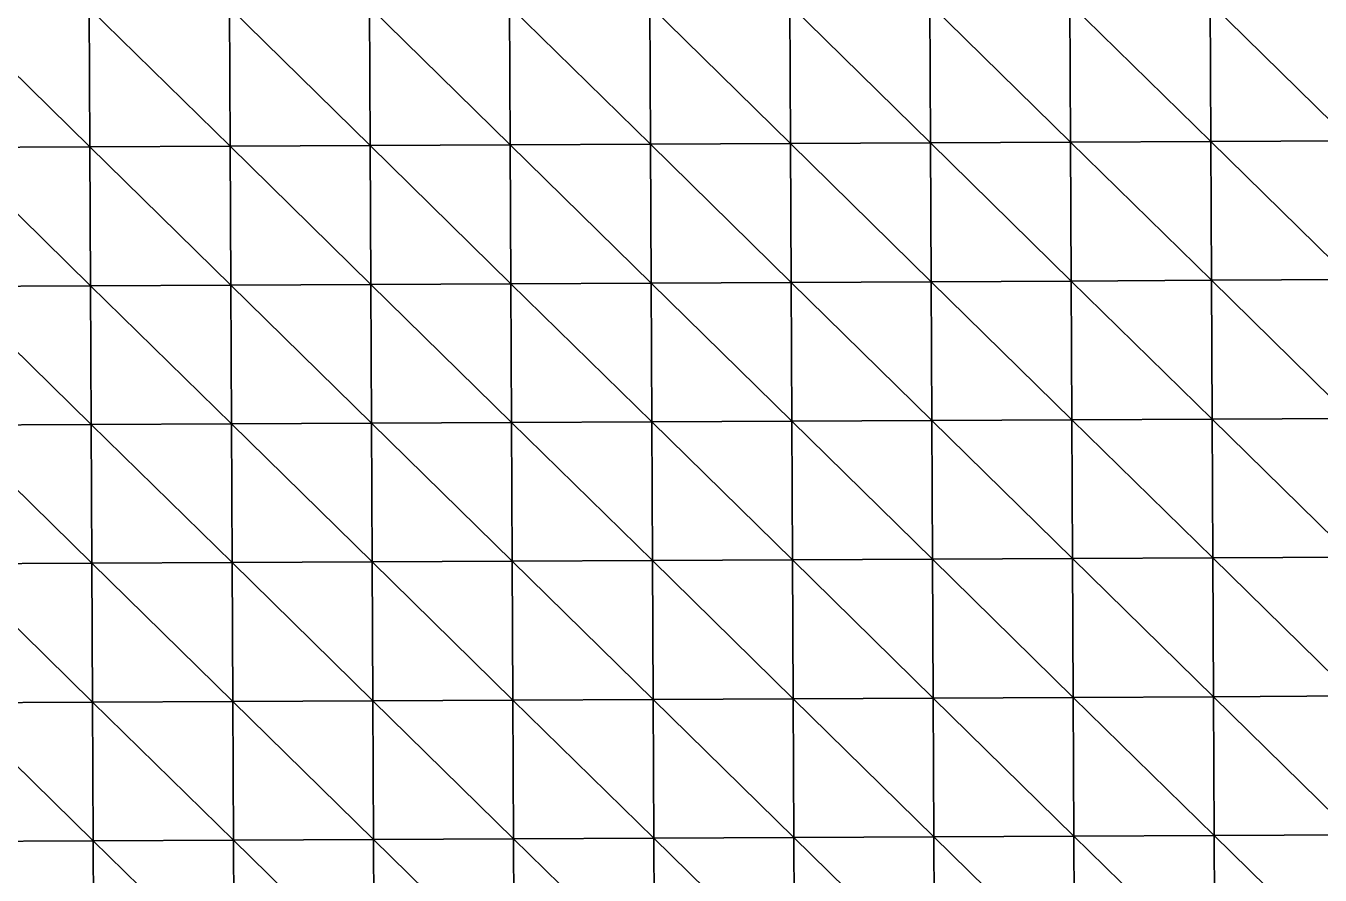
# Model space of a CAD drawing. Extents: x -372 to 678, y -263 to 741.
# Drawn here: x 444.4 to 560.5, y 438 to 514.1 of the extents above; entities that cross this region are included whole.
import ezdxf

# ---------------------------------------------------------------- set-up
doc = ezdxf.new("R2010")
doc.units = 0
doc.header["$LTSCALE"] = 0.0254
doc.layers.get('0').update_dxf_attribs({"linetype": 'CONTINUOUS'})
doc.layers.add('LOCATION_SNAPSHOT', color=144, linetype='CONTINUOUS')
doc.layers.add('LOCATION_TERRAIN', color=36, linetype='CONTINUOUS')

# ---------------------------------------------------------------- blocks, each defined once
blk = doc.blocks.new('LOCATION_SNAPSHOT_1')
at = {"color": 8}
mesh = blk.add_polyface(dxfattribs=at)
corners = [(-63.49, 214.77), (675.12, 740.67), (-66.01, 737.09), (677.64, 218.35)]
mesh.append_faces([[corners[k] for k in face] for face in [(0, 1, 2), (1, 0, 3)]], dxfattribs={"vtx0": -1, "color": 8})
blk = doc.blocks.new('LOCATION_TERRAIN_1')
at = {"color": 8}
mesh = blk.add_polyface(dxfattribs=at)
corners = [(450.15, 503.29, 13.9), (450.09, 515.72, 14.23), (437.53, 515.66, 13.24)]
mesh.append_faces([[corners[k] for k in face] for face in [(0, 1, 2)]], dxfattribs={"color": 8})
mesh = blk.add_polyface(dxfattribs=at)
corners = [(450.15, 503.29, 13.9), (437.53, 515.66, 13.24), (437.59, 503.23, 12.91)]
mesh.append_faces([[corners[k] for k in face] for face in [(0, 1, 2)]], dxfattribs={"color": 8})
mesh = blk.add_polyface(dxfattribs=at)
corners = [(462.71, 503.35, 14.89), (462.65, 515.79, 15.22), (450.09, 515.72, 14.23)]
mesh.append_faces([[corners[k] for k in face] for face in [(0, 1, 2)]], dxfattribs={"color": 8})
mesh = blk.add_polyface(dxfattribs=at)
corners = [(462.71, 503.35, 14.89), (450.09, 515.72, 14.23), (450.15, 503.29, 13.9)]
mesh.append_faces([[corners[k] for k in face] for face in [(0, 1, 2)]], dxfattribs={"color": 8})
mesh = blk.add_polyface(dxfattribs=at)
corners = [(475.27, 503.41, 15.54), (475.21, 515.85, 15.72), (462.65, 515.79, 15.22)]
mesh.append_faces([[corners[k] for k in face] for face in [(0, 1, 2)]], dxfattribs={"color": 8})
mesh = blk.add_polyface(dxfattribs=at)
corners = [(475.27, 503.41, 15.54), (462.65, 515.79, 15.22), (462.71, 503.35, 14.89)]
mesh.append_faces([[corners[k] for k in face] for face in [(0, 1, 2)]], dxfattribs={"color": 8})
mesh = blk.add_polyface(dxfattribs=at)
corners = [(487.84, 503.47, 15.83), (487.78, 515.91, 15.68), (475.21, 515.85, 15.72)]
mesh.append_faces([[corners[k] for k in face] for face in [(0, 1, 2)]], dxfattribs={"color": 8})
mesh = blk.add_polyface(dxfattribs=at)
corners = [(487.84, 503.47, 15.83), (475.21, 515.85, 15.72), (475.27, 503.41, 15.54)]
mesh.append_faces([[corners[k] for k in face] for face in [(0, 1, 2)]], dxfattribs={"color": 8})
mesh = blk.add_polyface(dxfattribs=at)
corners = [(500.4, 503.53, 16.12), (500.34, 515.97, 15.64), (487.78, 515.91, 15.68)]
mesh.append_faces([[corners[k] for k in face] for face in [(0, 1, 2)]], dxfattribs={"color": 8})
mesh = blk.add_polyface(dxfattribs=at)
corners = [(500.4, 503.53, 16.12), (487.78, 515.91, 15.68), (487.84, 503.47, 15.83)]
mesh.append_faces([[corners[k] for k in face] for face in [(0, 1, 2)]], dxfattribs={"color": 8})
mesh = blk.add_polyface(dxfattribs=at)
corners = [(512.96, 503.59, 16.28), (512.9, 516.03, 15.62), (500.34, 515.97, 15.64)]
mesh.append_faces([[corners[k] for k in face] for face in [(0, 1, 2)]], dxfattribs={"color": 8})
mesh = blk.add_polyface(dxfattribs=at)
corners = [(512.96, 503.59, 16.28), (500.34, 515.97, 15.64), (500.4, 503.53, 16.12)]
mesh.append_faces([[corners[k] for k in face] for face in [(0, 1, 2)]], dxfattribs={"color": 8})
mesh = blk.add_polyface(dxfattribs=at)
corners = [(525.52, 503.65, 16.28), (525.46, 516.09, 15.62), (512.9, 516.03, 15.62)]
mesh.append_faces([[corners[k] for k in face] for face in [(0, 1, 2)]], dxfattribs={"color": 8})
mesh = blk.add_polyface(dxfattribs=at)
corners = [(525.52, 503.65, 16.28), (512.9, 516.03, 15.62), (512.96, 503.59, 16.28)]
mesh.append_faces([[corners[k] for k in face] for face in [(0, 1, 2)]], dxfattribs={"color": 8})
mesh = blk.add_polyface(dxfattribs=at)
corners = [(538.08, 503.71, 16.28), (538.02, 516.15, 15.62), (525.46, 516.09, 15.62)]
mesh.append_faces([[corners[k] for k in face] for face in [(0, 1, 2)]], dxfattribs={"color": 8})
mesh = blk.add_polyface(dxfattribs=at)
corners = [(538.08, 503.71, 16.28), (525.46, 516.09, 15.62), (525.52, 503.65, 16.28)]
mesh.append_faces([[corners[k] for k in face] for face in [(0, 1, 2)]], dxfattribs={"color": 8})
mesh = blk.add_polyface(dxfattribs=at)
corners = [(550.64, 503.77, 16.21), (550.58, 516.21, 15.73), (538.02, 516.15, 15.62)]
mesh.append_faces([[corners[k] for k in face] for face in [(0, 1, 2)]], dxfattribs={"color": 8})
mesh = blk.add_polyface(dxfattribs=at)
corners = [(550.64, 503.77, 16.21), (538.02, 516.15, 15.62), (538.08, 503.71, 16.28)]
mesh.append_faces([[corners[k] for k in face] for face in [(0, 1, 2)]], dxfattribs={"color": 8})
mesh = blk.add_polyface(dxfattribs=at)
corners = [(563.2, 503.83, 16.05), (563.14, 516.27, 16), (550.58, 516.21, 15.73)]
mesh.append_faces([[corners[k] for k in face] for face in [(0, 1, 2)]], dxfattribs={"color": 8})
mesh = blk.add_polyface(dxfattribs=at)
corners = [(563.2, 503.83, 16.05), (550.58, 516.21, 15.73), (550.64, 503.77, 16.21)]
mesh.append_faces([[corners[k] for k in face] for face in [(0, 1, 2)]], dxfattribs={"color": 8})
mesh = blk.add_polyface(dxfattribs=at)
corners = [(525.58, 491.22, 16.94), (525.52, 503.65, 16.28), (512.96, 503.59, 16.28)]
mesh.append_faces([[corners[k] for k in face] for face in [(0, 1, 2)]], dxfattribs={"color": 8})
mesh = blk.add_polyface(dxfattribs=at)
corners = [(538.14, 491.28, 16.94), (538.08, 503.71, 16.28), (525.52, 503.65, 16.28)]
mesh.append_faces([[corners[k] for k in face] for face in [(0, 1, 2)]], dxfattribs={"color": 8})
mesh = blk.add_polyface(dxfattribs=at)
corners = [(538.14, 491.28, 16.94), (525.52, 503.65, 16.28), (525.58, 491.22, 16.94)]
mesh.append_faces([[corners[k] for k in face] for face in [(0, 1, 2)]], dxfattribs={"color": 8})
mesh = blk.add_polyface(dxfattribs=at)
corners = [(550.7, 491.34, 16.69), (550.64, 503.77, 16.21), (538.08, 503.71, 16.28)]
mesh.append_faces([[corners[k] for k in face] for face in [(0, 1, 2)]], dxfattribs={"color": 8})
mesh = blk.add_polyface(dxfattribs=at)
corners = [(550.7, 491.34, 16.69), (538.08, 503.71, 16.28), (538.14, 491.28, 16.94)]
mesh.append_faces([[corners[k] for k in face] for face in [(0, 1, 2)]], dxfattribs={"color": 8})
mesh = blk.add_polyface(dxfattribs=at)
corners = [(563.26, 491.4, 16.09), (563.2, 503.83, 16.05), (550.64, 503.77, 16.21)]
mesh.append_faces([[corners[k] for k in face] for face in [(0, 1, 2)]], dxfattribs={"color": 8})
mesh = blk.add_polyface(dxfattribs=at)
corners = [(563.26, 491.4, 16.09), (550.64, 503.77, 16.21), (550.7, 491.34, 16.69)]
mesh.append_faces([[corners[k] for k in face] for face in [(0, 1, 2)]], dxfattribs={"color": 8})
mesh = blk.add_polyface(dxfattribs=at)
corners = [(450.21, 490.85, 13.57), (450.15, 503.29, 13.9), (437.59, 503.23, 12.91)]
mesh.append_faces([[corners[k] for k in face] for face in [(0, 1, 2)]], dxfattribs={"color": 8})
mesh = blk.add_polyface(dxfattribs=at)
corners = [(450.21, 490.85, 13.57), (437.59, 503.23, 12.91), (437.65, 490.79, 12.58)]
mesh.append_faces([[corners[k] for k in face] for face in [(0, 1, 2)]], dxfattribs={"color": 8})
mesh = blk.add_polyface(dxfattribs=at)
corners = [(462.77, 490.91, 14.56), (462.71, 503.35, 14.89), (450.15, 503.29, 13.9)]
mesh.append_faces([[corners[k] for k in face] for face in [(0, 1, 2)]], dxfattribs={"color": 8})
mesh = blk.add_polyface(dxfattribs=at)
corners = [(462.77, 490.91, 14.56), (450.15, 503.29, 13.9), (450.21, 490.85, 13.57)]
mesh.append_faces([[corners[k] for k in face] for face in [(0, 1, 2)]], dxfattribs={"color": 8})
mesh = blk.add_polyface(dxfattribs=at)
corners = [(475.33, 490.97, 15.37), (475.27, 503.41, 15.54), (462.71, 503.35, 14.89)]
mesh.append_faces([[corners[k] for k in face] for face in [(0, 1, 2)]], dxfattribs={"color": 8})
mesh = blk.add_polyface(dxfattribs=at)
corners = [(475.33, 490.97, 15.37), (462.71, 503.35, 14.89), (462.77, 490.91, 14.56)]
mesh.append_faces([[corners[k] for k in face] for face in [(0, 1, 2)]], dxfattribs={"color": 8})
mesh = blk.add_polyface(dxfattribs=at)
corners = [(487.9, 491.03, 15.98), (487.84, 503.47, 15.83), (475.27, 503.41, 15.54)]
mesh.append_faces([[corners[k] for k in face] for face in [(0, 1, 2)]], dxfattribs={"color": 8})
mesh = blk.add_polyface(dxfattribs=at)
corners = [(487.9, 491.03, 15.98), (475.27, 503.41, 15.54), (475.33, 490.97, 15.37)]
mesh.append_faces([[corners[k] for k in face] for face in [(0, 1, 2)]], dxfattribs={"color": 8})
mesh = blk.add_polyface(dxfattribs=at)
corners = [(500.46, 491.09, 16.6), (500.4, 503.53, 16.12), (487.84, 503.47, 15.83)]
mesh.append_faces([[corners[k] for k in face] for face in [(0, 1, 2)]], dxfattribs={"color": 8})
mesh = blk.add_polyface(dxfattribs=at)
corners = [(500.46, 491.09, 16.6), (487.84, 503.47, 15.83), (487.9, 491.03, 15.98)]
mesh.append_faces([[corners[k] for k in face] for face in [(0, 1, 2)]], dxfattribs={"color": 8})
mesh = blk.add_polyface(dxfattribs=at)
corners = [(513.02, 491.16, 16.94), (512.96, 503.59, 16.28), (500.4, 503.53, 16.12)]
mesh.append_faces([[corners[k] for k in face] for face in [(0, 1, 2)]], dxfattribs={"color": 8})
mesh = blk.add_polyface(dxfattribs=at)
corners = [(513.02, 491.16, 16.94), (500.4, 503.53, 16.12), (500.46, 491.09, 16.6)]
mesh.append_faces([[corners[k] for k in face] for face in [(0, 1, 2)]], dxfattribs={"color": 8})
mesh = blk.add_polyface(dxfattribs=at)
corners = [(525.58, 491.22, 16.94), (512.96, 503.59, 16.28), (513.02, 491.16, 16.94)]
mesh.append_faces([[corners[k] for k in face] for face in [(0, 1, 2)]], dxfattribs={"color": 8})
mesh = blk.add_polyface(dxfattribs=at)
corners = [(462.83, 478.48, 13.77), (462.77, 490.91, 14.56), (450.21, 490.85, 13.57)]
mesh.append_faces([[corners[k] for k in face] for face in [(0, 1, 2)]], dxfattribs={"color": 8})
mesh = blk.add_polyface(dxfattribs=at)
corners = [(475.39, 478.54, 14.5), (475.33, 490.97, 15.37), (462.77, 490.91, 14.56)]
mesh.append_faces([[corners[k] for k in face] for face in [(0, 1, 2)]], dxfattribs={"color": 8})
mesh = blk.add_polyface(dxfattribs=at)
corners = [(475.39, 478.54, 14.5), (462.77, 490.91, 14.56), (462.83, 478.48, 13.77)]
mesh.append_faces([[corners[k] for k in face] for face in [(0, 1, 2)]], dxfattribs={"color": 8})
mesh = blk.add_polyface(dxfattribs=at)
corners = [(487.96, 478.6, 15.16), (487.9, 491.03, 15.98), (475.33, 490.97, 15.37)]
mesh.append_faces([[corners[k] for k in face] for face in [(0, 1, 2)]], dxfattribs={"color": 8})
mesh = blk.add_polyface(dxfattribs=at)
corners = [(487.96, 478.6, 15.16), (475.33, 490.97, 15.37), (475.39, 478.54, 14.5)]
mesh.append_faces([[corners[k] for k in face] for face in [(0, 1, 2)]], dxfattribs={"color": 8})
mesh = blk.add_polyface(dxfattribs=at)
corners = [(500.52, 478.66, 15.82), (500.46, 491.09, 16.6), (487.9, 491.03, 15.98)]
mesh.append_faces([[corners[k] for k in face] for face in [(0, 1, 2)]], dxfattribs={"color": 8})
mesh = blk.add_polyface(dxfattribs=at)
corners = [(500.52, 478.66, 15.82), (487.9, 491.03, 15.98), (487.96, 478.6, 15.16)]
mesh.append_faces([[corners[k] for k in face] for face in [(0, 1, 2)]], dxfattribs={"color": 8})
mesh = blk.add_polyface(dxfattribs=at)
corners = [(513.08, 478.72, 16.23), (513.02, 491.16, 16.94), (500.46, 491.09, 16.6)]
mesh.append_faces([[corners[k] for k in face] for face in [(0, 1, 2)]], dxfattribs={"color": 8})
mesh = blk.add_polyface(dxfattribs=at)
corners = [(513.08, 478.72, 16.23), (500.46, 491.09, 16.6), (500.52, 478.66, 15.82)]
mesh.append_faces([[corners[k] for k in face] for face in [(0, 1, 2)]], dxfattribs={"color": 8})
mesh = blk.add_polyface(dxfattribs=at)
corners = [(525.64, 478.78, 16.32), (525.58, 491.22, 16.94), (513.02, 491.16, 16.94)]
mesh.append_faces([[corners[k] for k in face] for face in [(0, 1, 2)]], dxfattribs={"color": 8})
mesh = blk.add_polyface(dxfattribs=at)
corners = [(525.64, 478.78, 16.32), (513.02, 491.16, 16.94), (513.08, 478.72, 16.23)]
mesh.append_faces([[corners[k] for k in face] for face in [(0, 1, 2)]], dxfattribs={"color": 8})
mesh = blk.add_polyface(dxfattribs=at)
corners = [(538.2, 478.84, 16.41), (538.14, 491.28, 16.94), (525.58, 491.22, 16.94)]
mesh.append_faces([[corners[k] for k in face] for face in [(0, 1, 2)]], dxfattribs={"color": 8})
mesh = blk.add_polyface(dxfattribs=at)
corners = [(538.2, 478.84, 16.41), (525.58, 491.22, 16.94), (525.64, 478.78, 16.32)]
mesh.append_faces([[corners[k] for k in face] for face in [(0, 1, 2)]], dxfattribs={"color": 8})
mesh = blk.add_polyface(dxfattribs=at)
corners = [(550.76, 478.9, 16.23), (550.7, 491.34, 16.69), (538.14, 491.28, 16.94)]
mesh.append_faces([[corners[k] for k in face] for face in [(0, 1, 2)]], dxfattribs={"color": 8})
mesh = blk.add_polyface(dxfattribs=at)
corners = [(550.76, 478.9, 16.23), (538.14, 491.28, 16.94), (538.2, 478.84, 16.41)]
mesh.append_faces([[corners[k] for k in face] for face in [(0, 1, 2)]], dxfattribs={"color": 8})
mesh = blk.add_polyface(dxfattribs=at)
corners = [(563.32, 478.96, 15.66), (563.26, 491.4, 16.09), (550.7, 491.34, 16.69)]
mesh.append_faces([[corners[k] for k in face] for face in [(0, 1, 2)]], dxfattribs={"color": 8})
mesh = blk.add_polyface(dxfattribs=at)
corners = [(563.32, 478.96, 15.66), (550.7, 491.34, 16.69), (550.76, 478.9, 16.23)]
mesh.append_faces([[corners[k] for k in face] for face in [(0, 1, 2)]], dxfattribs={"color": 8})
mesh = blk.add_polyface(dxfattribs=at)
corners = [(450.27, 478.42, 12.96), (450.21, 490.85, 13.57), (437.65, 490.79, 12.58)]
mesh.append_faces([[corners[k] for k in face] for face in [(0, 1, 2)]], dxfattribs={"color": 8})
mesh = blk.add_polyface(dxfattribs=at)
corners = [(450.27, 478.42, 12.96), (437.65, 490.79, 12.58), (437.71, 478.36, 12.16)]
mesh.append_faces([[corners[k] for k in face] for face in [(0, 1, 2)]], dxfattribs={"color": 8})
mesh = blk.add_polyface(dxfattribs=at)
corners = [(462.83, 478.48, 13.77), (450.21, 490.85, 13.57), (450.27, 478.42, 12.96)]
mesh.append_faces([[corners[k] for k in face] for face in [(0, 1, 2)]], dxfattribs={"color": 8})
mesh = blk.add_polyface(dxfattribs=at)
corners = [(450.33, 465.98, 12.31), (450.27, 478.42, 12.96), (437.71, 478.36, 12.16)]
mesh.append_faces([[corners[k] for k in face] for face in [(0, 1, 2)]], dxfattribs={"color": 8})
mesh = blk.add_polyface(dxfattribs=at)
corners = [(450.33, 465.98, 12.31), (437.71, 478.36, 12.16), (437.77, 465.92, 11.72)]
mesh.append_faces([[corners[k] for k in face] for face in [(0, 1, 2)]], dxfattribs={"color": 8})
mesh = blk.add_polyface(dxfattribs=at)
corners = [(462.89, 466.04, 12.89), (462.83, 478.48, 13.77), (450.27, 478.42, 12.96)]
mesh.append_faces([[corners[k] for k in face] for face in [(0, 1, 2)]], dxfattribs={"color": 8})
mesh = blk.add_polyface(dxfattribs=at)
corners = [(462.89, 466.04, 12.89), (450.27, 478.42, 12.96), (450.33, 465.98, 12.31)]
mesh.append_faces([[corners[k] for k in face] for face in [(0, 1, 2)]], dxfattribs={"color": 8})
mesh = blk.add_polyface(dxfattribs=at)
corners = [(475.45, 466.1, 13.51), (475.39, 478.54, 14.5), (462.83, 478.48, 13.77)]
mesh.append_faces([[corners[k] for k in face] for face in [(0, 1, 2)]], dxfattribs={"color": 8})
mesh = blk.add_polyface(dxfattribs=at)
corners = [(475.45, 466.1, 13.51), (462.83, 478.48, 13.77), (462.89, 466.04, 12.89)]
mesh.append_faces([[corners[k] for k in face] for face in [(0, 1, 2)]], dxfattribs={"color": 8})
mesh = blk.add_polyface(dxfattribs=at)
corners = [(488.02, 466.16, 14.17), (487.96, 478.6, 15.16), (475.39, 478.54, 14.5)]
mesh.append_faces([[corners[k] for k in face] for face in [(0, 1, 2)]], dxfattribs={"color": 8})
mesh = blk.add_polyface(dxfattribs=at)
corners = [(488.02, 466.16, 14.17), (475.39, 478.54, 14.5), (475.45, 466.1, 13.51)]
mesh.append_faces([[corners[k] for k in face] for face in [(0, 1, 2)]], dxfattribs={"color": 8})
mesh = blk.add_polyface(dxfattribs=at)
corners = [(500.58, 466.22, 14.83), (500.52, 478.66, 15.82), (487.96, 478.6, 15.16)]
mesh.append_faces([[corners[k] for k in face] for face in [(0, 1, 2)]], dxfattribs={"color": 8})
mesh = blk.add_polyface(dxfattribs=at)
corners = [(500.58, 466.22, 14.83), (487.96, 478.6, 15.16), (488.02, 466.16, 14.17)]
mesh.append_faces([[corners[k] for k in face] for face in [(0, 1, 2)]], dxfattribs={"color": 8})
mesh = blk.add_polyface(dxfattribs=at)
corners = [(513.14, 466.28, 15.29), (513.08, 478.72, 16.23), (500.52, 478.66, 15.82)]
mesh.append_faces([[corners[k] for k in face] for face in [(0, 1, 2)]], dxfattribs={"color": 8})
mesh = blk.add_polyface(dxfattribs=at)
corners = [(513.14, 466.28, 15.29), (500.52, 478.66, 15.82), (500.58, 466.22, 14.83)]
mesh.append_faces([[corners[k] for k in face] for face in [(0, 1, 2)]], dxfattribs={"color": 8})
mesh = blk.add_polyface(dxfattribs=at)
corners = [(525.7, 466.34, 15.49), (525.64, 478.78, 16.32), (513.08, 478.72, 16.23)]
mesh.append_faces([[corners[k] for k in face] for face in [(0, 1, 2)]], dxfattribs={"color": 8})
mesh = blk.add_polyface(dxfattribs=at)
corners = [(525.7, 466.34, 15.49), (513.08, 478.72, 16.23), (513.14, 466.28, 15.29)]
mesh.append_faces([[corners[k] for k in face] for face in [(0, 1, 2)]], dxfattribs={"color": 8})
mesh = blk.add_polyface(dxfattribs=at)
corners = [(538.26, 466.4, 15.69), (538.2, 478.84, 16.41), (525.64, 478.78, 16.32)]
mesh.append_faces([[corners[k] for k in face] for face in [(0, 1, 2)]], dxfattribs={"color": 8})
mesh = blk.add_polyface(dxfattribs=at)
corners = [(538.26, 466.4, 15.69), (525.64, 478.78, 16.32), (525.7, 466.34, 15.49)]
mesh.append_faces([[corners[k] for k in face] for face in [(0, 1, 2)]], dxfattribs={"color": 8})
mesh = blk.add_polyface(dxfattribs=at)
corners = [(550.82, 466.46, 15.62), (550.76, 478.9, 16.23), (538.2, 478.84, 16.41)]
mesh.append_faces([[corners[k] for k in face] for face in [(0, 1, 2)]], dxfattribs={"color": 8})
mesh = blk.add_polyface(dxfattribs=at)
corners = [(550.82, 466.46, 15.62), (538.2, 478.84, 16.41), (538.26, 466.4, 15.69)]
mesh.append_faces([[corners[k] for k in face] for face in [(0, 1, 2)]], dxfattribs={"color": 8})
mesh = blk.add_polyface(dxfattribs=at)
corners = [(563.38, 466.53, 15.16), (563.32, 478.96, 15.66), (550.76, 478.9, 16.23)]
mesh.append_faces([[corners[k] for k in face] for face in [(0, 1, 2)]], dxfattribs={"color": 8})
mesh = blk.add_polyface(dxfattribs=at)
corners = [(563.38, 466.53, 15.16), (550.76, 478.9, 16.23), (550.82, 466.46, 15.62)]
mesh.append_faces([[corners[k] for k in face] for face in [(0, 1, 2)]], dxfattribs={"color": 8})
mesh = blk.add_polyface(dxfattribs=at)
corners = [(563.44, 454.09, 14.66), (563.38, 466.53, 15.16), (550.82, 466.46, 15.62)]
mesh.append_faces([[corners[k] for k in face] for face in [(0, 1, 2)]], dxfattribs={"color": 8})
mesh = blk.add_polyface(dxfattribs=at)
corners = [(450.39, 453.54, 11.65), (450.33, 465.98, 12.31), (437.77, 465.92, 11.72)]
mesh.append_faces([[corners[k] for k in face] for face in [(0, 1, 2)]], dxfattribs={"color": 8})
mesh = blk.add_polyface(dxfattribs=at)
corners = [(450.39, 453.54, 11.65), (437.77, 465.92, 11.72), (437.83, 453.48, 11.28)]
mesh.append_faces([[corners[k] for k in face] for face in [(0, 1, 2)]], dxfattribs={"color": 8})
mesh = blk.add_polyface(dxfattribs=at)
corners = [(462.95, 453.6, 12.02), (462.89, 466.04, 12.89), (450.33, 465.98, 12.31)]
mesh.append_faces([[corners[k] for k in face] for face in [(0, 1, 2)]], dxfattribs={"color": 8})
mesh = blk.add_polyface(dxfattribs=at)
corners = [(462.95, 453.6, 12.02), (450.33, 465.98, 12.31), (450.39, 453.54, 11.65)]
mesh.append_faces([[corners[k] for k in face] for face in [(0, 1, 2)]], dxfattribs={"color": 8})
mesh = blk.add_polyface(dxfattribs=at)
corners = [(475.51, 453.66, 12.53), (475.45, 466.1, 13.51), (462.89, 466.04, 12.89)]
mesh.append_faces([[corners[k] for k in face] for face in [(0, 1, 2)]], dxfattribs={"color": 8})
mesh = blk.add_polyface(dxfattribs=at)
corners = [(475.51, 453.66, 12.53), (462.89, 466.04, 12.89), (462.95, 453.6, 12.02)]
mesh.append_faces([[corners[k] for k in face] for face in [(0, 1, 2)]], dxfattribs={"color": 8})
mesh = blk.add_polyface(dxfattribs=at)
corners = [(488.08, 453.73, 13.19), (488.02, 466.16, 14.17), (475.45, 466.1, 13.51)]
mesh.append_faces([[corners[k] for k in face] for face in [(0, 1, 2)]], dxfattribs={"color": 8})
mesh = blk.add_polyface(dxfattribs=at)
corners = [(488.08, 453.73, 13.19), (475.45, 466.1, 13.51), (475.51, 453.66, 12.53)]
mesh.append_faces([[corners[k] for k in face] for face in [(0, 1, 2)]], dxfattribs={"color": 8})
mesh = blk.add_polyface(dxfattribs=at)
corners = [(500.64, 453.79, 13.85), (500.58, 466.22, 14.83), (488.02, 466.16, 14.17)]
mesh.append_faces([[corners[k] for k in face] for face in [(0, 1, 2)]], dxfattribs={"color": 8})
mesh = blk.add_polyface(dxfattribs=at)
corners = [(500.64, 453.79, 13.85), (488.02, 466.16, 14.17), (488.08, 453.73, 13.19)]
mesh.append_faces([[corners[k] for k in face] for face in [(0, 1, 2)]], dxfattribs={"color": 8})
mesh = blk.add_polyface(dxfattribs=at)
corners = [(513.2, 453.85, 14.35), (513.14, 466.28, 15.29), (500.58, 466.22, 14.83)]
mesh.append_faces([[corners[k] for k in face] for face in [(0, 1, 2)]], dxfattribs={"color": 8})
mesh = blk.add_polyface(dxfattribs=at)
corners = [(513.2, 453.85, 14.35), (500.58, 466.22, 14.83), (500.64, 453.79, 13.85)]
mesh.append_faces([[corners[k] for k in face] for face in [(0, 1, 2)]], dxfattribs={"color": 8})
mesh = blk.add_polyface(dxfattribs=at)
corners = [(525.76, 453.91, 14.66), (525.7, 466.34, 15.49), (513.14, 466.28, 15.29)]
mesh.append_faces([[corners[k] for k in face] for face in [(0, 1, 2)]], dxfattribs={"color": 8})
mesh = blk.add_polyface(dxfattribs=at)
corners = [(525.76, 453.91, 14.66), (513.14, 466.28, 15.29), (513.2, 453.85, 14.35)]
mesh.append_faces([[corners[k] for k in face] for face in [(0, 1, 2)]], dxfattribs={"color": 8})
mesh = blk.add_polyface(dxfattribs=at)
corners = [(538.32, 453.97, 14.97), (538.26, 466.4, 15.69), (525.7, 466.34, 15.49)]
mesh.append_faces([[corners[k] for k in face] for face in [(0, 1, 2)]], dxfattribs={"color": 8})
mesh = blk.add_polyface(dxfattribs=at)
corners = [(538.32, 453.97, 14.97), (525.7, 466.34, 15.49), (525.76, 453.91, 14.66)]
mesh.append_faces([[corners[k] for k in face] for face in [(0, 1, 2)]], dxfattribs={"color": 8})
mesh = blk.add_polyface(dxfattribs=at)
corners = [(550.88, 454.03, 15.01), (550.82, 466.46, 15.62), (538.26, 466.4, 15.69)]
mesh.append_faces([[corners[k] for k in face] for face in [(0, 1, 2)]], dxfattribs={"color": 8})
mesh = blk.add_polyface(dxfattribs=at)
corners = [(550.88, 454.03, 15.01), (538.26, 466.4, 15.69), (538.32, 453.97, 14.97)]
mesh.append_faces([[corners[k] for k in face] for face in [(0, 1, 2)]], dxfattribs={"color": 8})
mesh = blk.add_polyface(dxfattribs=at)
corners = [(563.44, 454.09, 14.66), (550.82, 466.46, 15.62), (550.88, 454.03, 15.01)]
mesh.append_faces([[corners[k] for k in face] for face in [(0, 1, 2)]], dxfattribs={"color": 8})
mesh = blk.add_polyface(dxfattribs=at)
corners = [(500.7, 441.35, 12.74), (500.64, 453.79, 13.85), (488.08, 453.73, 13.19)]
mesh.append_faces([[corners[k] for k in face] for face in [(0, 1, 2)]], dxfattribs={"color": 8})
mesh = blk.add_polyface(dxfattribs=at)
corners = [(513.26, 441.41, 13.15), (513.2, 453.85, 14.35), (500.64, 453.79, 13.85)]
mesh.append_faces([[corners[k] for k in face] for face in [(0, 1, 2)]], dxfattribs={"color": 8})
mesh = blk.add_polyface(dxfattribs=at)
corners = [(513.26, 441.41, 13.15), (500.64, 453.79, 13.85), (500.7, 441.35, 12.74)]
mesh.append_faces([[corners[k] for k in face] for face in [(0, 1, 2)]], dxfattribs={"color": 8})
mesh = blk.add_polyface(dxfattribs=at)
corners = [(525.82, 441.47, 13.56), (525.76, 453.91, 14.66), (513.2, 453.85, 14.35)]
mesh.append_faces([[corners[k] for k in face] for face in [(0, 1, 2)]], dxfattribs={"color": 8})
mesh = blk.add_polyface(dxfattribs=at)
corners = [(525.82, 441.47, 13.56), (513.2, 453.85, 14.35), (513.26, 441.41, 13.15)]
mesh.append_faces([[corners[k] for k in face] for face in [(0, 1, 2)]], dxfattribs={"color": 8})
mesh = blk.add_polyface(dxfattribs=at)
corners = [(538.38, 441.53, 13.98), (538.32, 453.97, 14.97), (525.76, 453.91, 14.66)]
mesh.append_faces([[corners[k] for k in face] for face in [(0, 1, 2)]], dxfattribs={"color": 8})
mesh = blk.add_polyface(dxfattribs=at)
corners = [(538.38, 441.53, 13.98), (525.76, 453.91, 14.66), (525.82, 441.47, 13.56)]
mesh.append_faces([[corners[k] for k in face] for face in [(0, 1, 2)]], dxfattribs={"color": 8})
mesh = blk.add_polyface(dxfattribs=at)
corners = [(550.94, 441.59, 14.16), (550.88, 454.03, 15.01), (538.32, 453.97, 14.97)]
mesh.append_faces([[corners[k] for k in face] for face in [(0, 1, 2)]], dxfattribs={"color": 8})
mesh = blk.add_polyface(dxfattribs=at)
corners = [(550.94, 441.59, 14.16), (538.32, 453.97, 14.97), (538.38, 441.53, 13.98)]
mesh.append_faces([[corners[k] for k in face] for face in [(0, 1, 2)]], dxfattribs={"color": 8})
mesh = blk.add_polyface(dxfattribs=at)
corners = [(563.5, 441.65, 14.01), (563.44, 454.09, 14.66), (550.88, 454.03, 15.01)]
mesh.append_faces([[corners[k] for k in face] for face in [(0, 1, 2)]], dxfattribs={"color": 8})
mesh = blk.add_polyface(dxfattribs=at)
corners = [(563.5, 441.65, 14.01), (550.88, 454.03, 15.01), (550.94, 441.59, 14.16)]
mesh.append_faces([[corners[k] for k in face] for face in [(0, 1, 2)]], dxfattribs={"color": 8})
mesh = blk.add_polyface(dxfattribs=at)
corners = [(450.45, 441.11, 11.66), (450.39, 453.54, 11.65), (437.83, 453.48, 11.28)]
mesh.append_faces([[corners[k] for k in face] for face in [(0, 1, 2)]], dxfattribs={"color": 8})
mesh = blk.add_polyface(dxfattribs=at)
corners = [(450.45, 441.11, 11.66), (437.83, 453.48, 11.28), (437.89, 441.05, 11.6)]
mesh.append_faces([[corners[k] for k in face] for face in [(0, 1, 2)]], dxfattribs={"color": 8})
mesh = blk.add_polyface(dxfattribs=at)
corners = [(463.01, 441.17, 11.73), (462.95, 453.6, 12.02), (450.39, 453.54, 11.65)]
mesh.append_faces([[corners[k] for k in face] for face in [(0, 1, 2)]], dxfattribs={"color": 8})
mesh = blk.add_polyface(dxfattribs=at)
corners = [(463.01, 441.17, 11.73), (450.39, 453.54, 11.65), (450.45, 441.11, 11.66)]
mesh.append_faces([[corners[k] for k in face] for face in [(0, 1, 2)]], dxfattribs={"color": 8})
mesh = blk.add_polyface(dxfattribs=at)
corners = [(475.57, 441.23, 11.95), (475.51, 453.66, 12.53), (462.95, 453.6, 12.02)]
mesh.append_faces([[corners[k] for k in face] for face in [(0, 1, 2)]], dxfattribs={"color": 8})
mesh = blk.add_polyface(dxfattribs=at)
corners = [(475.57, 441.23, 11.95), (462.95, 453.6, 12.02), (463.01, 441.17, 11.73)]
mesh.append_faces([[corners[k] for k in face] for face in [(0, 1, 2)]], dxfattribs={"color": 8})
mesh = blk.add_polyface(dxfattribs=at)
corners = [(488.14, 441.29, 12.35), (488.08, 453.73, 13.19), (475.51, 453.66, 12.53)]
mesh.append_faces([[corners[k] for k in face] for face in [(0, 1, 2)]], dxfattribs={"color": 8})
mesh = blk.add_polyface(dxfattribs=at)
corners = [(488.14, 441.29, 12.35), (475.51, 453.66, 12.53), (475.57, 441.23, 11.95)]
mesh.append_faces([[corners[k] for k in face] for face in [(0, 1, 2)]], dxfattribs={"color": 8})
mesh = blk.add_polyface(dxfattribs=at)
corners = [(500.7, 441.35, 12.74), (488.08, 453.73, 13.19), (488.14, 441.29, 12.35)]
mesh.append_faces([[corners[k] for k in face] for face in [(0, 1, 2)]], dxfattribs={"color": 8})
mesh = blk.add_polyface(dxfattribs=at)
corners = [(450.51, 428.67, 11.83), (450.45, 441.11, 11.66), (437.89, 441.05, 11.6)]
mesh.append_faces([[corners[k] for k in face] for face in [(0, 1, 2)]], dxfattribs={"color": 8})
mesh = blk.add_polyface(dxfattribs=at)
corners = [(450.51, 428.67, 11.83), (437.89, 441.05, 11.6), (437.95, 428.61, 12.09)]
mesh.append_faces([[corners[k] for k in face] for face in [(0, 1, 2)]], dxfattribs={"color": 8})
mesh = blk.add_polyface(dxfattribs=at)
corners = [(463.07, 428.73, 11.57), (463.01, 441.17, 11.73), (450.45, 441.11, 11.66)]
mesh.append_faces([[corners[k] for k in face] for face in [(0, 1, 2)]], dxfattribs={"color": 8})
mesh = blk.add_polyface(dxfattribs=at)
corners = [(463.07, 428.73, 11.57), (450.45, 441.11, 11.66), (450.51, 428.67, 11.83)]
mesh.append_faces([[corners[k] for k in face] for face in [(0, 1, 2)]], dxfattribs={"color": 8})
mesh = blk.add_polyface(dxfattribs=at)
corners = [(475.63, 428.79, 11.47), (475.57, 441.23, 11.95), (463.01, 441.17, 11.73)]
mesh.append_faces([[corners[k] for k in face] for face in [(0, 1, 2)]], dxfattribs={"color": 8})
mesh = blk.add_polyface(dxfattribs=at)
corners = [(475.63, 428.79, 11.47), (463.01, 441.17, 11.73), (463.07, 428.73, 11.57)]
mesh.append_faces([[corners[k] for k in face] for face in [(0, 1, 2)]], dxfattribs={"color": 8})
mesh = blk.add_polyface(dxfattribs=at)
corners = [(488.2, 428.85, 11.54), (488.14, 441.29, 12.35), (475.57, 441.23, 11.95)]
mesh.append_faces([[corners[k] for k in face] for face in [(0, 1, 2)]], dxfattribs={"color": 8})
mesh = blk.add_polyface(dxfattribs=at)
corners = [(488.2, 428.85, 11.54), (475.57, 441.23, 11.95), (475.63, 428.79, 11.47)]
mesh.append_faces([[corners[k] for k in face] for face in [(0, 1, 2)]], dxfattribs={"color": 8})
mesh = blk.add_polyface(dxfattribs=at)
corners = [(500.76, 428.91, 11.6), (500.7, 441.35, 12.74), (488.14, 441.29, 12.35)]
mesh.append_faces([[corners[k] for k in face] for face in [(0, 1, 2)]], dxfattribs={"color": 8})
mesh = blk.add_polyface(dxfattribs=at)
corners = [(500.76, 428.91, 11.6), (488.14, 441.29, 12.35), (488.2, 428.85, 11.54)]
mesh.append_faces([[corners[k] for k in face] for face in [(0, 1, 2)]], dxfattribs={"color": 8})
mesh = blk.add_polyface(dxfattribs=at)
corners = [(513.32, 428.97, 11.88), (513.26, 441.41, 13.15), (500.7, 441.35, 12.74)]
mesh.append_faces([[corners[k] for k in face] for face in [(0, 1, 2)]], dxfattribs={"color": 8})
mesh = blk.add_polyface(dxfattribs=at)
corners = [(513.32, 428.97, 11.88), (500.7, 441.35, 12.74), (500.76, 428.91, 11.6)]
mesh.append_faces([[corners[k] for k in face] for face in [(0, 1, 2)]], dxfattribs={"color": 8})
mesh = blk.add_polyface(dxfattribs=at)
corners = [(525.88, 429.03, 12.41), (525.82, 441.47, 13.56), (513.26, 441.41, 13.15)]
mesh.append_faces([[corners[k] for k in face] for face in [(0, 1, 2)]], dxfattribs={"color": 8})
mesh = blk.add_polyface(dxfattribs=at)
corners = [(525.88, 429.03, 12.41), (513.26, 441.41, 13.15), (513.32, 428.97, 11.88)]
mesh.append_faces([[corners[k] for k in face] for face in [(0, 1, 2)]], dxfattribs={"color": 8})
mesh = blk.add_polyface(dxfattribs=at)
corners = [(538.44, 429.1, 12.93), (538.38, 441.53, 13.98), (525.82, 441.47, 13.56)]
mesh.append_faces([[corners[k] for k in face] for face in [(0, 1, 2)]], dxfattribs={"color": 8})
mesh = blk.add_polyface(dxfattribs=at)
corners = [(538.44, 429.1, 12.93), (525.82, 441.47, 13.56), (525.88, 429.03, 12.41)]
mesh.append_faces([[corners[k] for k in face] for face in [(0, 1, 2)]], dxfattribs={"color": 8})
mesh = blk.add_polyface(dxfattribs=at)
corners = [(551, 429.16, 13.27), (550.94, 441.59, 14.16), (538.38, 441.53, 13.98)]
mesh.append_faces([[corners[k] for k in face] for face in [(0, 1, 2)]], dxfattribs={"color": 8})
mesh = blk.add_polyface(dxfattribs=at)
corners = [(551, 429.16, 13.27), (538.38, 441.53, 13.98), (538.44, 429.1, 12.93)]
mesh.append_faces([[corners[k] for k in face] for face in [(0, 1, 2)]], dxfattribs={"color": 8})
mesh = blk.add_polyface(dxfattribs=at)
corners = [(563.56, 429.22, 13.33), (563.5, 441.65, 14.01), (550.94, 441.59, 14.16)]
mesh.append_faces([[corners[k] for k in face] for face in [(0, 1, 2)]], dxfattribs={"color": 8})
mesh = blk.add_polyface(dxfattribs=at)
corners = [(563.56, 429.22, 13.33), (550.94, 441.59, 14.16), (551, 429.16, 13.27)]
mesh.append_faces([[corners[k] for k in face] for face in [(0, 1, 2)]], dxfattribs={"color": 8})

msp = doc.modelspace()

# ---------------------------------------------------------------- block references
at = {"layer": 'LOCATION_SNAPSHOT', "color": 0}
msp.add_blockref('LOCATION_SNAPSHOT_1', (0, 0), dxfattribs=at)
at = {"layer": 'LOCATION_TERRAIN', "color": 0}
msp.add_blockref('LOCATION_TERRAIN_1', (0, 0), dxfattribs=at)

doc.saveas('drawing.dxf')
